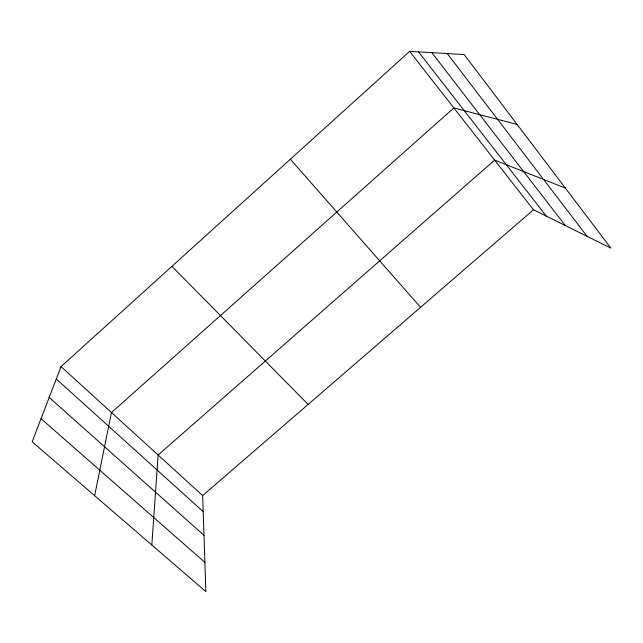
<?xml version="1.0" encoding="UTF-8"?>
<svg xmlns="http://www.w3.org/2000/svg" width="643" height="643" viewBox="0 0 643 643"><rect width="100%" height="100%" fill="white"/><g stroke="black" fill="none" stroke-linecap="round" stroke-linejoin="round"><path stroke-width="0.96" d="M151.828 545.023L158.114 455.011L494.628 160.091L565.398 188.118M94.642 495.705L111.472 412.533L453.845 107.92L517.125 124.429M61.053 366.606L32.15 441.813L205.889 591.64L202.641 495.568L61.053 366.606L409.647 51.36L464.174 54.559L610.85 248.094L533.465 209.779L409.647 51.36M202.641 495.568L533.465 209.779M41.039 418.673L204.9 562.392M49.198 397.454L203.984 535.33M56.287 379L203.18 511.611M171.922 266.347L308.134 404.439M290.363 159.231L420.546 307.322M418.537 51.882L546.269 216.12M431.839 52.662L565.285 225.532M447.247 53.562L587.115 236.343"/></g></svg>
